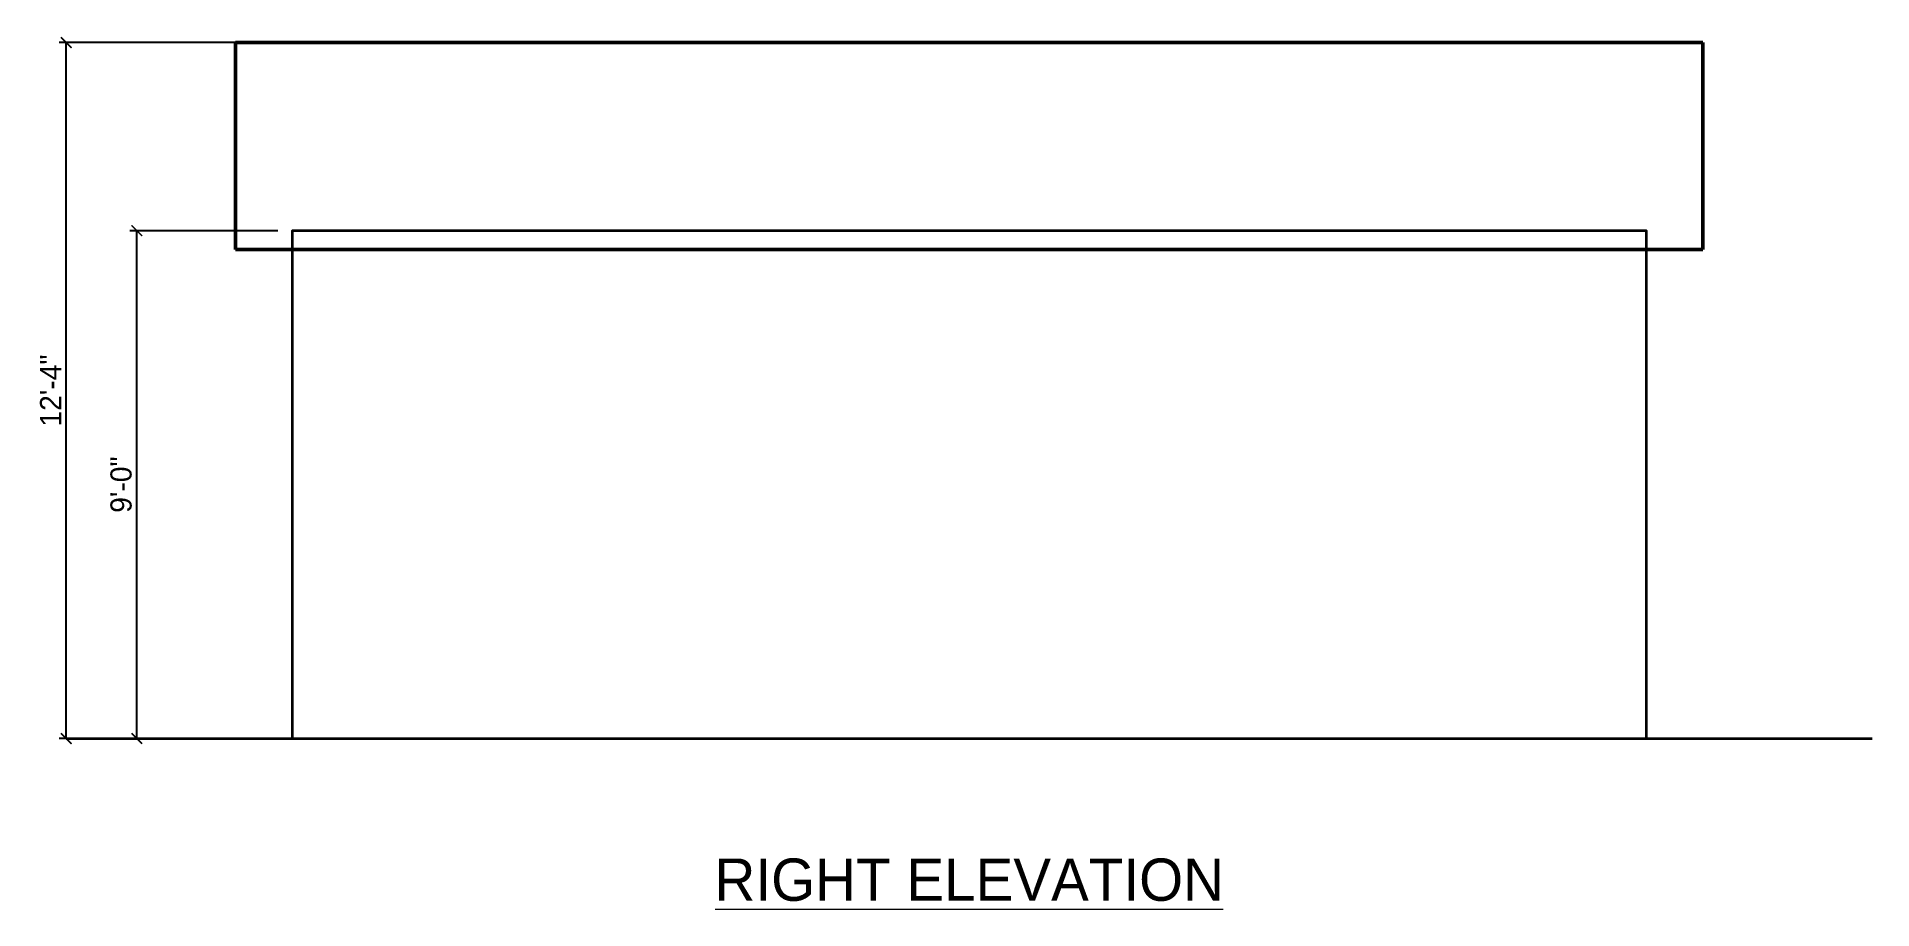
# Model space of a CAD drawing. Header units: metres. Extents: x -4.5 to 28, y -3 to 12.4.
import ezdxf
from ezdxf.enums import TextEntityAlignment as Align

# ---------------------------------------------------------------- set-up
doc = ezdxf.new("R2010")
doc.units = ezdxf.units.M
for name, color, linetype, lineweight in [('A-ANNO-DIMS', 3, 'Continuous', 13), ('A-ANNO-TEXT', 7, 'Continuous', 18), ('A-ELEV', 7, 'Continuous', 35), ('A-ROOF', 7, 'Continuous', 50)]:
    doc.layers.add(name, color=color, linetype=linetype, lineweight=lineweight)
doc.dimstyles.new('CODEFRAME', dxfattribs={"dimtxt": 0.375, "dimasz": 0.1875, "dimexe": 0.125, "dimexo": 0.25, "dimgap": 0.09, "dimtad": 1, "dimdec": 1, "dimblk": 'ARCHTICK', "dimcen": 2.5, "dimazin": 3, "dimtfac": 1, "dimtmove": 0, "dimatfit": 3})

# ---------------------------------------------------------------- blocks, each defined once
blk = doc.blocks.new('_ARCHTICK')
at = {"color": 0, "linetype": 'BYBLOCK', "const_width": 0.15}
blk.add_lwpolyline([(-0.5, -0.5), (0.5, 0.5)], dxfattribs=at)

msp = doc.modelspace()

# ---------------------------------------------------------------- linework, layer by layer
at = {"layer": 'A-ANNO-TEXT'}
msp.add_line((7.5, -3.025), (16.5, -3.025), dxfattribs=at)
at = {"layer": 'A-ELEV'}
msp.add_line((-4, 0), (28, 0), dxfattribs=at)
msp.add_lwpolyline([(0, 0), (24, 0), (24, 9), (0, 9)], close=True, dxfattribs=at)
at = {"layer": 'A-ROOF'}
for p, q in [((-1, 12.333333333333332), (25, 12.333333333333332)), ((-1, 8.666666666666666), (-1, 12.333333333333332)), ((25, 8.666666666666666), (25, 12.333333333333332)), ((-1, 8.666666666666666), (25, 8.666666666666666))]:
    msp.add_line(p, q, dxfattribs=at)

# ---------------------------------------------------------------- texts
at = {"layer": 'A-ANNO-TEXT'}
msp.add_text('RIGHT ELEVATION', height=0.75, dxfattribs=at).set_placement((12, -2.5), align=Align.MIDDLE_CENTER)

# ---------------------------------------------------------------- dimensions: what is measured, and where the dimension line sits
at = {"layer": 'A-ANNO-DIMS'}
for base, p2, text in [((-4, 0), (0, 12.333333333333332), '12\'-4"'), ((-2.75, 0), (0, 9), '9\'-0"')]:
    msp.add_linear_dim(base=base, p1=(0, 0), p2=p2, angle=90, text=text, dimstyle='CODEFRAME', dxfattribs=at).render()

doc.saveas('drawing.dxf')
